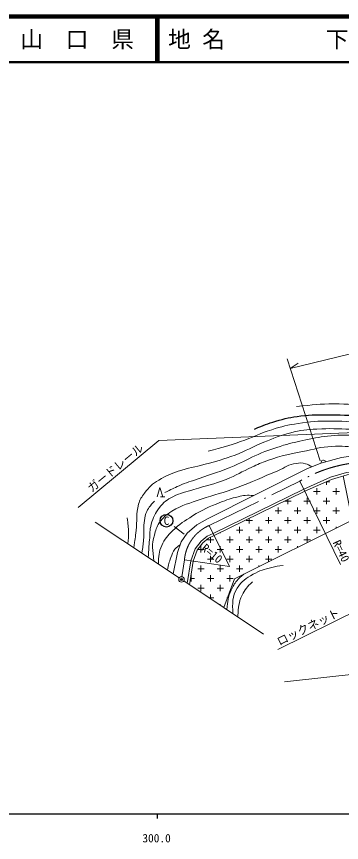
# Model space of a CAD drawing. Units: millimetres, scale not verified. Extents: x 40000 to 680000, y 20000 to 380000.
# Drawn here: x 337067 to 408468, y 198715 to 380000 of the extents above; entities that cross this region are included whole.
import ezdxf
from ezdxf.enums import TextEntityAlignment as Align

# ---------------------------------------------------------------- set-up
doc = ezdxf.new("R2010")
doc.units = ezdxf.units.MM
doc.header["$LTSCALE"] = 1000
doc.header["$PDMODE"] = 32
doc.header["$PDSIZE"] = 500
doc.linetypes.add('LONG_DASHED_DOTTED', pattern=[15.25, 12, -1.5, 0.25, -1.5])
for name, color, linetype, lineweight in [('M-BGD', 7, 'Continuous', 13), ('M-BMK', 2, 'LONG_DASHED_DOTTED', 13), ('M-STR-HTXT', 7, 'Continuous', 13), ('M-STR-STRC', 7, 'Continuous', 25), ('M-TTL', 2, 'Continuous', 140), ('M-TTL-BAND', 7, 'Continuous', 25), ('M-TTL-LINE', 7, 'Continuous', 50)]:
    doc.layers.add(name, color=color, linetype=linetype, lineweight=lineweight)
doc.layers.add('M-OTRS', color=6, linetype='Continuous')
doc.layers.add('M-TTL-TXT', color=7, linetype='Continuous')
doc.styles.add('ＭＳ ゴシック', font='')
doc.styles.get('ＭＳ ゴシック').set_extended_font_data('MS Gothic')

msp = doc.modelspace()

# ---------------------------------------------------------------- linework, layer by layer
at = {"layer": 'M-BGD'}
for p, q in [((405077, 277893), (405880, 277893)), ((405173, 277937), (405173, 277186)), ((367981, 274595), (368581, 276595)), ((368581, 276595), (369181, 274595)), ((380285, 266558), (400159, 276229)), ((380504, 266109), (400415, 275802)), ((402344, 275772), (403758, 275772)), ((403051, 276479), (403051, 275065)), ((406587, 275772), (408001, 275772)), ((407294, 276479), (407294, 275065)), ((368681, 274595), (369681, 274595)), ((396687, 273987), (396687, 272944)), ((400930, 274358), (400930, 272944)), ((405173, 274358), (405173, 272944)), ((394566, 272237), (394566, 270822)), ((395997, 273651), (397395, 273651)), ((398809, 272237), (398809, 270822)), ((400223, 273651), (401637, 273651)), ((403051, 272237), (403051, 270822)), ((404466, 273651), (405880, 273651)), ((407294, 272237), (407294, 270822)), ((392445, 270115), (392445, 268701)), ((393859, 271530), (395273, 271530)), ((396687, 270115), (396687, 268701)), ((398102, 271530), (399516, 271530)), ((400930, 270115), (400930, 268701)), ((402344, 271530), (403758, 271530)), ((405173, 270115), (405173, 268701)), ((406587, 271530), (408001, 271530)), ((387495, 269408), (388909, 269408)), ((388202, 269856), (388202, 268701)), ((391738, 269408), (393152, 269408)), ((395980, 269408), (397395, 269408)), ((400223, 269408), (401637, 269408)), ((404466, 269408), (405880, 269408)), ((381838, 266758), (381838, 266580)), ((385374, 267287), (386788, 267287)), ((386081, 267994), (386081, 266580)), ((389616, 267287), (391031, 267287)), ((390323, 267994), (390323, 266580)), ((393859, 267287), (395273, 267287)), ((394566, 267994), (394566, 266580)), ((398102, 267287), (399516, 267287)), ((398809, 267994), (398809, 266580)), ((402344, 267287), (403758, 267287)), ((403051, 267994), (403051, 266580)), ((407294, 267994), (407294, 267717)), ((379010, 265166), (380424, 265166)), ((379717, 265716), (379717, 264458)), ((383252, 265166), (384667, 265166)), ((383959, 265873), (383959, 264458)), ((387495, 265166), (388909, 265166)), ((388202, 265873), (388202, 264458)), ((391738, 265166), (393152, 265166)), ((392445, 265873), (392445, 264458)), ((395980, 265166), (397395, 265166)), ((396687, 265873), (396687, 264458)), ((400223, 265166), (401637, 265166)), ((400930, 265873), (400930, 264536)), ((376888, 263044), (378303, 263044)), ((377596, 263751), (377596, 262337)), ((381131, 263044), (382545, 263044)), ((381838, 263751), (381838, 262337)), ((385374, 263044), (386788, 263044)), ((386081, 263751), (386081, 262337)), ((389616, 263044), (391031, 263044)), ((390323, 263751), (390323, 262337)), ((393859, 263044), (395273, 263044)), ((394566, 263751), (394566, 262337)), ((398809, 263751), (398809, 263475)), ((379717, 261630), (379717, 260216)), ((383959, 261630), (383959, 260216)), ((388202, 261630), (388202, 260216)), ((392445, 261630), (392445, 260295)), ((374594, 255591), (375403, 260560)), ((375052, 255287), (375896, 260479)), ((377596, 259509), (377596, 258094)), ((379010, 260923), (380424, 260923)), ((381838, 259509), (381838, 258094)), ((383252, 260923), (384667, 260923)), ((386081, 259509), (386081, 258094)), ((387495, 260923), (388909, 260923)), ((390323, 259509), (390323, 259234)), ((391738, 260923), (393152, 260923)), ((376888, 258802), (378303, 258802)), ((381131, 258802), (382545, 258802)), ((385374, 258802), (386788, 258802)), ((375279, 256680), (376181, 256680)), ((375474, 257387), (375474, 255973)), ((379010, 256680), (380424, 256680)), ((379717, 257387), (379717, 255973)), ((383252, 256680), (384667, 256680)), ((383959, 257387), (383959, 255973)), ((376888, 254559), (378303, 254559)), ((377596, 255266), (377596, 253852)), ((381131, 254559), (382545, 254559)), ((381838, 255266), (381838, 253852)), ((379342, 252438), (380424, 252438)), ((379717, 253145), (379717, 252189)), ((383252, 252438), (383400, 252438)), ((381838, 251023), (381838, 250780))]:
    msp.add_line(p, q, dxfattribs=at)
for points in [[(371489, 257653), (372459, 262337), (373259, 264684), (374529, 266589), (376655, 268438), (379002, 269763), (400867, 280710), (403931, 281994), (408486, 283236), (413083, 283898), (437930, 286590), (458304, 288702), (462818, 288951), (468657, 288661), (471781, 288422)], [(400159, 276229), (406067, 278886), (409601, 279917), (414533, 280543)], [(400415, 275802), (406240, 278416), (409703, 279426), (414554, 280046)], [(382628, 250255), (384944, 256546), (410846, 269492), (408852, 279178)], [(375403, 260560), (376316, 263139), (377616, 264870), (378990, 265912), (380285, 266558)], [(375896, 260479), (376761, 262900), (377974, 264513), (379255, 265486), (380504, 266109)]]:
    msp.add_lwpolyline(points, dxfattribs=at)
msp.add_arc((404480, 282143), 500, 15.25512, 195.25512, dxfattribs=at)
for points, knots in [([(398617, 294391), (402436, 294816), (403589, 294946), (406789, 294971), (409964, 294996), (411738, 294746), (414905, 294529), (417646, 294342), (419197, 294362), (421917, 293977), (423423, 293764), (424242, 293502), (425727, 293177), (427672, 292751), (428727, 292337), (430697, 292045), (433789, 291587), (435555, 291608), (438675, 291410), (440491, 291294), (441512, 291039), (443327, 291165), (445480, 291314), (446670, 291583), (448793, 291965), (450399, 292255), (451276, 292536), (452885, 292802), (455231, 293190), (456568, 293253), (458925, 293567), (462012, 293978), (463744, 294189), (466821, 294671), (469015, 295015), (470232, 295284), (472425, 295637), (474331, 295944), (475398, 296130), (477312, 296383), (478879, 296589), (479391, 296648), (481332, 296853)], [0, 0, 0, 0, 1, 1, 1, 2, 2, 2, 3, 3, 3, 4, 4, 4, 5, 5, 5, 6, 6, 6, 7, 7, 7, 8, 8, 8, 9, 9, 9, 10, 10, 10, 11, 11, 11, 12, 12, 12, 13, 13, 13, 14, 14, 14, 14]), ([(379196, 284567), (382584, 285502), (383531, 285763), (386257, 286692), (388977, 287620), (390388, 288460), (393131, 289315), (395364, 290011), (396645, 290342), (398956, 290695), (401693, 291114), (403256, 291224), (406024, 291220), (409689, 291215), (411730, 290838), (415383, 290530), (418687, 290251), (420528, 289995), (423831, 289702), (427516, 289374), (429575, 289088), (433272, 288956), (437874, 288792), (440478, 288513), (445061, 288956), (447943, 289235), (449470, 289986), (452343, 290341), (454868, 290653), (456297, 290843), (458841, 290797), (461607, 290747), (463118, 290216), (465854, 289803), (467638, 289533), (468647, 289432), (470418, 289085), (471081, 288955), (471301, 288916), (472111, 288735)], [0, 0, 0, 0, 1, 1, 1, 2, 2, 2, 3, 3, 3, 4, 4, 4, 5, 5, 5, 6, 6, 6, 7, 7, 7, 8, 8, 8, 9, 9, 9, 10, 10, 10, 11, 11, 11, 12, 12, 12, 13, 13, 13, 13]), ([(362871, 263377), (363108, 265202), (363163, 265678), (363329, 267156), (363583, 269416), (363325, 270747), (363881, 272953), (364148, 274010), (364557, 274535), (365206, 275410), (366189, 276734), (366921, 277392), (368326, 278254), (369889, 279213), (370872, 279585), (372605, 280186), (374859, 280968), (376217, 281084), (378513, 281732), (381097, 282461), (382570, 282805), (385084, 283748), (387606, 284693), (388876, 285566), (391378, 286564), (393662, 287474), (394927, 288069), (397314, 288662), (399522, 289210), (400812, 289331), (403084, 289462), (405969, 289629), (407594, 289512), (410482, 289407), (415053, 289240), (417616, 289065), (422160, 288551), (424211, 288320), (425329, 287968), (427378, 287723), (429052, 287523), (430000, 287484), (431685, 287447), (433453, 287408), (434459, 287664), (436213, 287438), (436534, 287396), (436731, 287397), (437022, 287254), (437185, 287174), (437254, 287134), (437415, 287008)], [0, 0, 0, 0, 1, 1, 1, 2, 2, 2, 3, 3, 3, 4, 4, 4, 5, 5, 5, 6, 6, 6, 7, 7, 7, 8, 8, 8, 9, 9, 9, 10, 10, 10, 11, 11, 11, 12, 12, 12, 13, 13, 13, 14, 14, 14, 15, 15, 15, 16, 16, 16, 17, 17, 17, 17]), ([(369689, 275530), (371132, 276271), (371554, 276471), (372782, 277002), (374453, 277726), (375449, 277982), (377162, 278603), (380172, 279696), (381929, 280126), (384874, 281383), (386976, 282280), (388051, 283010), (390156, 283904), (392294, 284812), (393534, 285231), (395760, 285896), (397630, 286455), (398708, 286664), (400619, 287056), (402783, 287500), (403995, 287806), (406196, 287995), (408387, 288182), (409217, 288144), (411828, 288022)], [0, 0, 0, 0, 1, 1, 1, 2, 2, 2, 3, 3, 3, 4, 4, 4, 5, 5, 5, 6, 6, 6, 7, 7, 7, 8, 8, 8, 8]), ([(366024, 261283), (366128, 263134), (366153, 263626), (366289, 265124), (366411, 266468), (366297, 267260), (366662, 268560), (367092, 270089), (367507, 270938), (368466, 272204), (369370, 273398), (370122, 273918), (371448, 274615), (373126, 275497), (374247, 275572), (376049, 276161), (378797, 277059), (380411, 277346), (383103, 278402), (385386, 279297), (386541, 280084), (388776, 281093), (390104, 281693), (390840, 282056), (392213, 282543), (395452, 283692), (397381, 283990), (400744, 284696), (403227, 285218), (404626, 285646), (407162, 285690), (409270, 285726), (410456, 285592), (412546, 285317), (413843, 285147), (414643, 285275), (415850, 284770), (416235, 284609), (416402, 284550), (416811, 284302)], [0, 0, 0, 0, 1, 1, 1, 2, 2, 2, 3, 3, 3, 4, 4, 4, 5, 5, 5, 6, 6, 6, 7, 7, 7, 8, 8, 8, 9, 9, 9, 10, 10, 10, 11, 11, 11, 12, 12, 12, 13, 13, 13, 13]), ([(367216, 260491), (366995, 262972), (366734, 264036), (367353, 266164), (367670, 267251), (367799, 267917), (368439, 268851), (369277, 270072), (369953, 270659), (371218, 271427), (373548, 272842), (375100, 273179), (377669, 274087), (380666, 275146), (382449, 275434), (385427, 276544), (389022, 277883), (390944, 278864), (394496, 280312), (396062, 280951), (396832, 281739), (398513, 281927), (399301, 282016), (399783, 282074), (400542, 281845), (401123, 281669), (401377, 281530), (401936, 281158)], [0, 0, 0, 0, 1, 1, 1, 2, 2, 2, 3, 3, 3, 4, 4, 4, 5, 5, 5, 6, 6, 6, 7, 7, 7, 8, 8, 8, 9, 9, 9, 9]), ([(368243, 259809), (368301, 261584), (368317, 262416), (368971, 263903), (369604, 265342), (370254, 266029), (371373, 267133), (372896, 268635), (373941, 269285), (375763, 270405), (377987, 271773), (379331, 272406), (381767, 273345), (383302, 273937), (384187, 274212), (385784, 274606), (386381, 274753), (386718, 274843), (387330, 274900), (388042, 274967), (388328, 274930), (389160, 274849)], [0, 0, 0, 0, 1, 1, 1, 2, 2, 2, 3, 3, 3, 4, 4, 4, 5, 5, 5, 6, 6, 6, 7, 7, 7, 7]), ([(364625, 262212), (364827, 263617), (364876, 264015), (364973, 265177), (365093, 266607), (364964, 267421), (365107, 268849), (365188, 269665), (365246, 270134), (365512, 270910), (365932, 272138), (366431, 272576), (367389, 273652)], [0, 0, 0, 0, 1, 1, 1, 2, 2, 2, 3, 3, 3, 4, 4, 4, 4]), ([(361525, 264271), (361648, 265390), (361669, 265741), (361673, 266686), (361677, 267986), (361585, 268466), (361369, 269999)], [0, 0, 0, 0, 1, 1, 1, 2, 2, 2, 2]), ([(370219, 258496), (370499, 259780), (370567, 260209), (370987, 261239), (371289, 261980), (371361, 262478), (371888, 263080), (372272, 263517), (372491, 263688), (373036, 264028)], [0, 0, 0, 0, 1, 1, 1, 2, 2, 2, 3, 3, 3, 3]), ([(384596, 248948), (384525, 251239), (384376, 252668), (385570, 254533), (386543, 256051), (387466, 256704), (389049, 257569), (390544, 258387), (391474, 258715), (393135, 259097), (394115, 259322), (394497, 259398), (395675, 259520)], [0, 0, 0, 0, 1, 1, 1, 2, 2, 2, 3, 3, 3, 4, 4, 4, 4]), ([(383282, 249821), (383518, 251759), (383508, 252559), (384245, 254109), (384644, 254948), (384864, 255440), (385460, 256152), (385986, 256781), (386257, 257004), (387003, 257575)], [0, 0, 0, 0, 1, 1, 1, 2, 2, 2, 3, 3, 3, 3]), ([(385650, 248248), (385660, 248383), (385668, 248421), (385681, 248533), (385883, 250292), (385820, 251388), (386619, 252968), (387274, 254263), (387747, 254796), (388883, 255913)], [0, 0, 0, 0, 1, 1, 1, 2, 2, 2, 3, 3, 3, 3])]:
    msp.add_open_spline(points, degree=3, knots=knots, dxfattribs=at)
at = {"layer": 'M-BGD', "lineweight": 25}
msp.add_open_spline([(389346, 289460), (391484, 290357), (392150, 290622), (394012, 291172), (396115, 291793), (397326, 292083), (399505, 292331), (402025, 292618), (403457, 292597), (405993, 292580), (409200, 292558), (410998, 292450), (414193, 292166), (417084, 291908), (418683, 291581), (421564, 291227), (423762, 290957), (424986, 290721), (427196, 290564), (429143, 290426), (430241, 290514), (432193, 290482), (432193, 290482), (432193, 290482), (432193, 290482)], degree=3, knots=[0, 0, 0, 0, 1, 1, 1, 2, 2, 2, 3, 3, 3, 4, 4, 4, 5, 5, 5, 6, 6, 6, 7, 7, 7, 8, 8, 8, 8], dxfattribs=at)
at = {"layer": 'M-BMK'}
for p, q in [((379429, 268311), (399285, 278015)), ((373404, 257033), (373963, 260774))]:
    msp.add_line(p, q, dxfattribs=at)
at = {"layer": 'M-BMK', "linetype": 'Continuous'}
msp.add_circle((373316, 256440), 600, dxfattribs=at)
at = {"layer": 'M-BMK'}
for centre, radius, start, end in [((415193, 250517), 31768, 91.54242, 120.04976), ((383036, 259944), 9112, 113.32423, 174.77092)]:
    msp.add_arc(centre, radius, start, end, dxfattribs=at)
at = {"layer": 'M-OTRS'}
msp.add_point((373316, 256440), dxfattribs=at)
at = {"layer": 'M-STR-HTXT'}
for p, q in [((397202, 302734), (432590, 311308)), ((403775, 282511), (396507, 304873)), ((397202, 302734), (398981, 303885)), ((399285, 278015), (408227, 259718)), ((372816, 256772), (354322, 269055)), ((379429, 268311), (383831, 259303)), ((373906, 266412), (371725, 268096)), ((373963, 260774), (383831, 259303)), ((391362, 244454), (373816, 256108)), ((394504, 241072), (414944, 251173)), ((395948, 233967), (487055, 244202))]:
    msp.add_line(p, q, dxfattribs=at)
msp.add_lwpolyline([(350593, 272241), (368342, 286916), (478056, 291389), (484012, 297038)], dxfattribs=at)
at = {"layer": 'M-STR-STRC'}
msp.add_circle((370020, 269336), 1398, dxfattribs=at)
at = {"layer": 'M-TTL'}
msp.add_line((680000, 380000), (40000, 380000), dxfattribs=at)
at = {"layer": 'M-TTL-BAND'}
for p, q in [((40000, 205000), (579000, 205000)), ((368000, 205000), (368000, 204000))]:
    msp.add_line(p, q, dxfattribs=at)
at = {"layer": 'M-TTL-LINE'}
for p, q in [((367750, 380000), (367750, 370000)), ((368250, 380000), (368250, 370000)), ((40000, 370000), (680000, 370000))]:
    msp.add_line(p, q, dxfattribs=at)

# ---------------------------------------------------------------- texts
at = {"layer": 'M-STR-HTXT', "style": 'ＭＳ ゴシック'}
for s, rotation, p in [('ガードレール', 39.583, (359721, 279788)), ('R=40', 296.045, (407085, 262056)), ('R=10', 320.528, (379105, 261003)), ('ロックネット', 26.298, (401800, 244677))]:
    msp.add_text(s, height=1833, rotation=rotation, dxfattribs=at).set_placement(p, align=Align.BOTTOM_CENTER)
at = {"layer": 'M-STR-STRC', "style": 'ＭＳ ゴシック'}
msp.add_text('C', height=1833, dxfattribs=at).set_placement((370020, 269336), align=Align.MIDDLE_CENTER)
at = {"layer": 'M-TTL-BAND', "style": 'ＭＳ ゴシック'}
msp.add_text('300.0', height=1833, dxfattribs=at).set_placement((367844, 198195), align=Align.BOTTOM_CENTER)
at = {"layer": 'M-TTL-TXT', "style": 'ＭＳ ゴシック'}
msp.add_text('山\u3000口\u3000県', height=3666, dxfattribs=at).set_placement((350375, 375000), align=Align.MIDDLE_CENTER)
for s, p in [('地 名', (370380, 375000)), ('下関市豊田町大字石町', (405024, 375000))]:
    msp.add_text(s, height=3666, dxfattribs=at).set_placement(p, align=Align.MIDDLE_LEFT)

doc.saveas('drawing.dxf')
